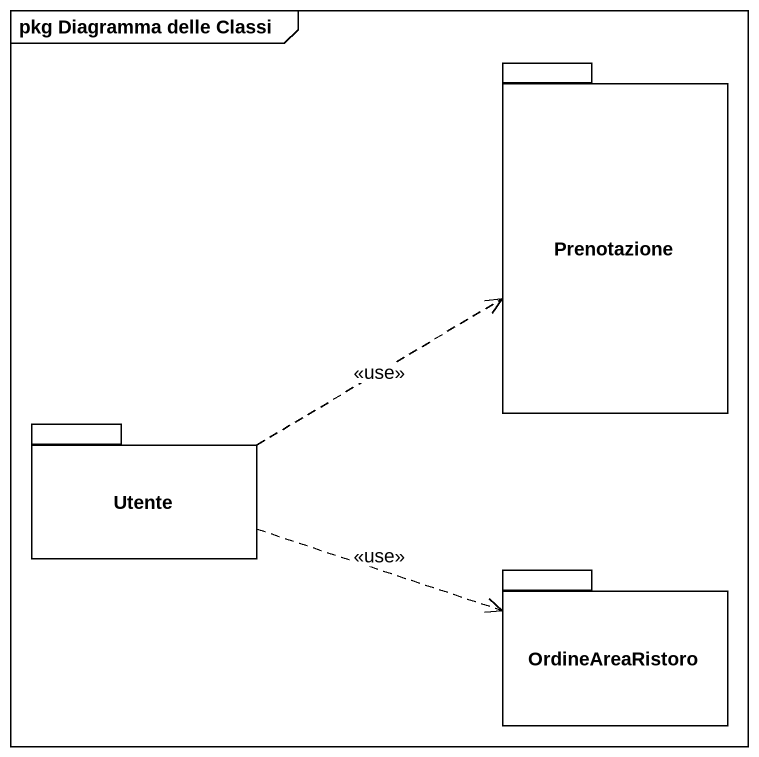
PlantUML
@startuml
mainframe pkg Diagramma delle Classi
package Prenotazione {
}
package Utente {
}
package OrdineAreaRistoro {
}
Utente .right.> Prenotazione : <<use>>
Utente .right.> OrdineAreaRistoro : <<use>>
@enduml
